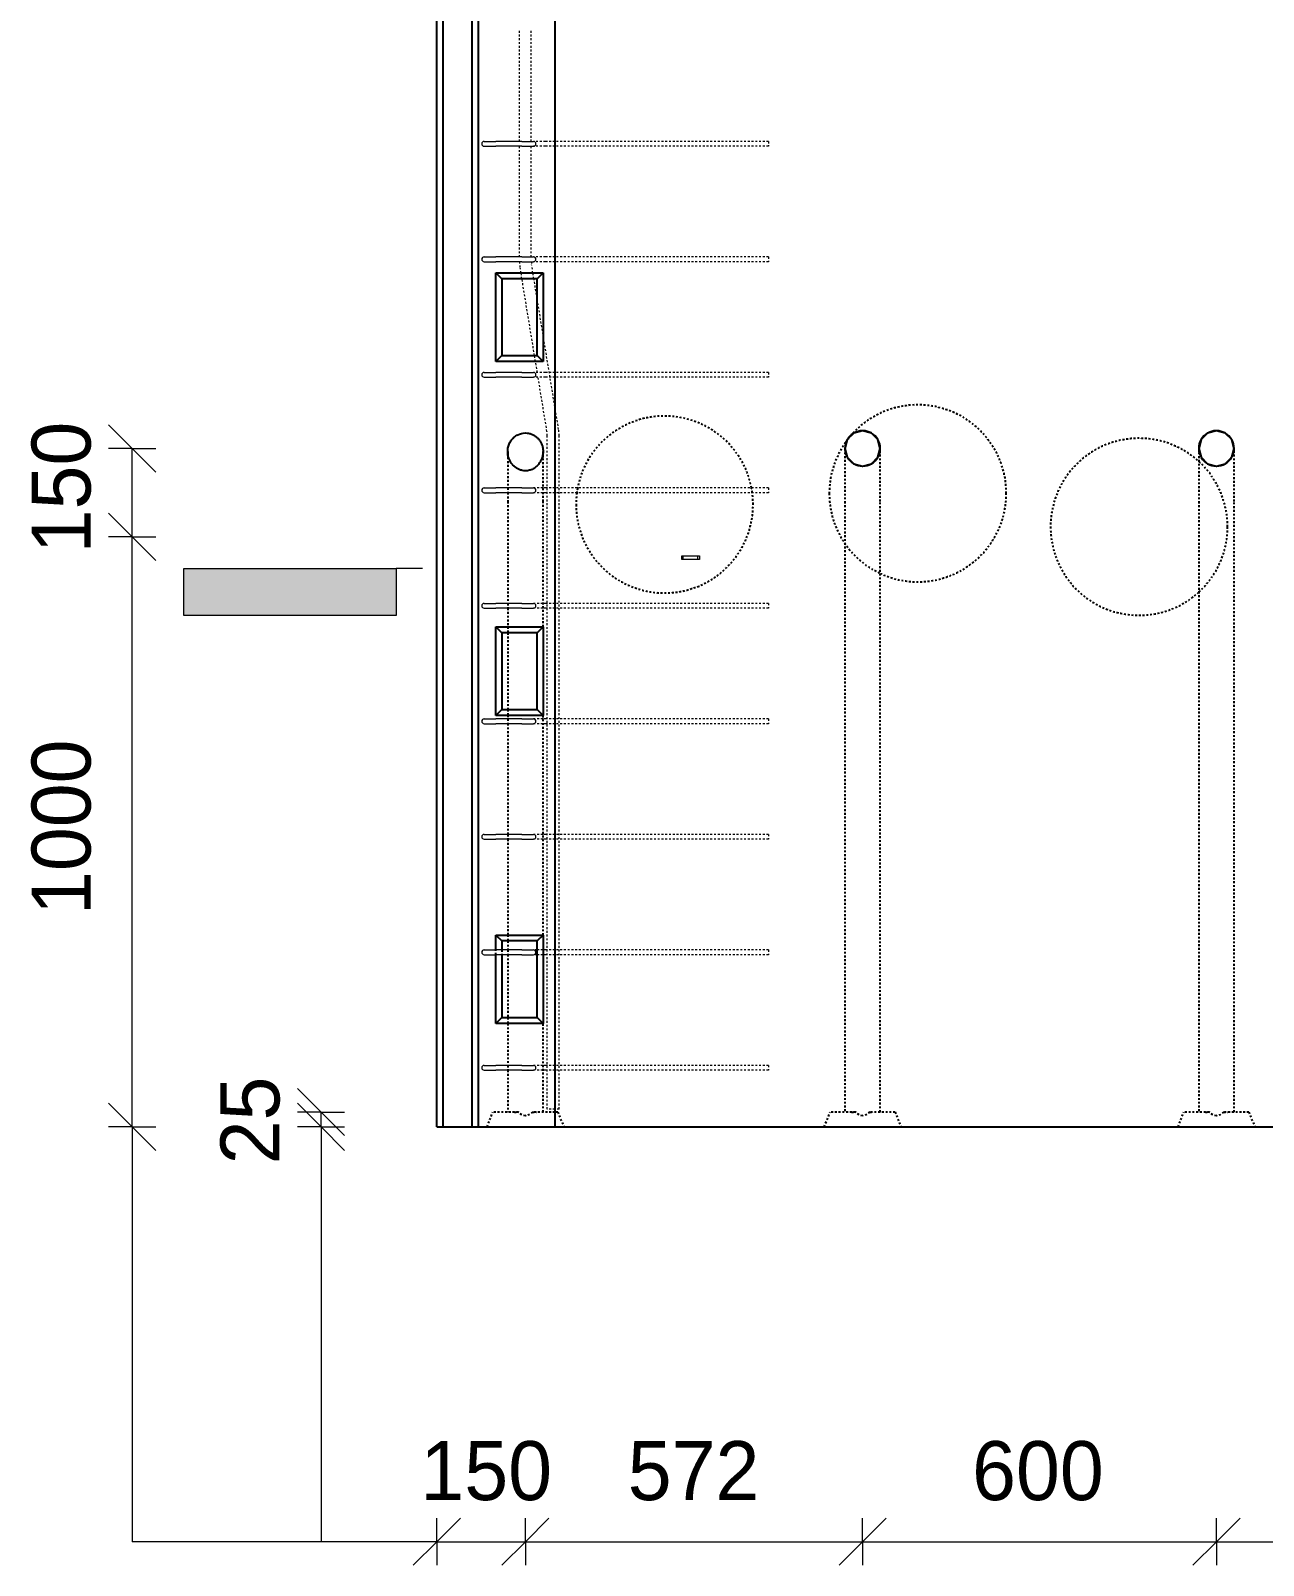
# Model space of a CAD drawing. Header units: millimetres. Extents: x -21844 to -8770, y -2150 to 7662.
# Drawn here: x -18824 to -16735, y -2138 to 463 of the extents above; entities that cross this region are included whole.
import ezdxf

# ---------------------------------------------------------------- set-up
doc = ezdxf.new("R2010")
doc.units = ezdxf.units.MM
doc.linetypes.add('Dash', pattern=[6.36, 3.18, -3.18])
for name, color, linetype, lineweight in [('A-ANNO-DIMS', 211, 'Continuous', 9), ('A-ANNO-DIMS-40', 211, 'Continuous', 9), ('A-DETL-THIN', 151, 'Continuous', 18), ('A-GENM', 13, 'Continuous', 18), ('A-WALL', 113, 'Continuous', 25), ('A-WALL-HDLN', 110, 'Dash', 25), ('G-ANNO-SYMB', 111, 'Continuous', 9), ('S-RBAR', 171, 'Continuous', 18)]:
    doc.layers.add(name, color=color, linetype=linetype, lineweight=lineweight)
doc.styles.add('Nirmala UI Semilight', font='NirmalaS.ttf', dxfattribs={"height": 100})
doc.dimstyles.new('Arrow_Filled_-_2_5_NI_UI', dxfattribs={"dimscale": 304.8, "dimtxt": 104.736395, "dimasz": 0.262467, "dimexe": 0.131234, "dimexo": 0.0625, "dimgap": 0.131234, "dimtad": 1, "dimdec": 4, "dimzin": 0, "dimdsep": 46, "dimtxsty": 'Nirmala UI Semilight', "dimblk1": 'OBLIQUE', "dimblk2": 'OBLIQUE', "dimsah": 1, "dimcen": 0.09, "dimazin": 0, "dimtfac": 1, "dimtdec": 4, "dimtix": 1, "dimtmove": 0, "dimatfit": 3, "dimfxl": 0.131234, "dimfxlon": 1, "dimtvp": 1, "dimtolj": 1, "dimtzin": 0, "dimarcsym": 2})

# ---------------------------------------------------------------- blocks, each defined once
blk = doc.blocks.new('RR spread anchor face based - RR-SA-1_4-160-1726851-Elevation Front')
at = {"layer": 'A-GENM'}
for p, q in [((-17720.4, 2738), (-17717.9, 2738)), ((-17720.4, 2732), (-17720.4, 2738)), ((-17717.9, 2732), (-17720.4, 2732)), ((-17717.9, 2738), (-17692.9, 2738)), ((-17717.9, 2732), (-17717.9, 2738)), ((-17692.9, 2732), (-17717.9, 2732)), ((-17692.9, 2738), (-17690.4, 2738)), ((-17692.9, 2732), (-17692.9, 2738)), ((-17690.4, 2732), (-17692.9, 2732)), ((-17690.4, 2738), (-17690.4, 2732))]:
    blk.add_line(p, q, dxfattribs=at)
blk = doc.blocks.new('Detail View - M_Section Tail - Filled Horizontal-14034-Elevation Front')
at = {"layer": 'G-ANNO-SYMB'}
blk.add_hatch(color=256, dxfattribs=at).paths.add_polyline_path([(-18204.4, -528.4), (-18204.4, -448.4), (-18564.4, -448.4), (-18564.4, -528.4)])
for p, q in [((-18564.4, -528.4), (-18564.4, -448.4)), ((-18564.4, -448.4), (-18204.4, -448.4)), ((-18204.4, -448.4), (-18204.4, -528.4)), ((-18204.4, -528.4), (-18564.4, -528.4))]:
    blk.add_line(p, q, dxfattribs=at)
blk = doc.blocks.new('DIMBLOCK47-Elevation Front')
at = {"layer": 'A-ANNO-DIMS-40'}
for p, q in [((-18651.7, -395), (-18691.7, -355)), ((-18651.7, -395), (-18691.7, -395)), ((-18651.7, -1395), (-18651.7, -395)), ((-18651.7, -395), (-18611.7, -435)), ((-18651.7, -395), (-18611.7, -395)), ((-18651.7, -1395), (-18691.7, -1355)), ((-18651.7, -1395), (-18691.7, -1395)), ((-18651.7, -1395), (-18611.7, -1435)), ((-18651.7, -1395), (-18611.7, -1395))]:
    blk.add_line(p, q, dxfattribs=at)
at = {"layer": 'A-ANNO-DIMS-40', "color": 0, "insert": (-18822.2, -1035.9), "char_height": 100, "width": 338.203, "attachment_point": 1, "rotation": 90, "line_spacing_factor": 1.142579, "style": 'Nirmala UI Semilight'}
blk.add_mtext('1000', dxfattribs=at)
blk = doc.blocks.new('_Oblique')
at = {"color": 0, "linetype": 'ByBlock', "lineweight": -2}
blk.add_line((-0.5, -0.5), (0.5, 0.5), dxfattribs=at)
blk = doc.blocks.new('DIMBLOCK48-Elevation Front')
at = {"layer": 'A-ANNO-DIMS-40'}
for p, q in [((-18651.7, -245), (-18691.7, -205)), ((-18651.7, -245), (-18691.7, -245)), ((-18651.7, -395), (-18651.7, -245)), ((-18651.7, -245), (-18611.7, -285)), ((-18651.7, -245), (-18611.7, -245)), ((-18651.7, -395), (-18691.7, -355)), ((-18651.7, -395), (-18691.7, -395)), ((-18651.7, -395), (-18611.7, -435)), ((-18651.7, -395), (-18611.7, -395))]:
    blk.add_line(p, q, dxfattribs=at)
at = {"layer": 'A-ANNO-DIMS-40', "color": 0, "insert": (-18822.2, -422.8), "char_height": 100, "width": 246.797, "attachment_point": 1, "rotation": 90, "line_spacing_factor": 1.142579, "style": 'Nirmala UI Semilight'}
blk.add_mtext('150', dxfattribs=at)
blk = doc.blocks.new('DIMBLOCK49-Elevation Front')
at = {"layer": 'A-ANNO-DIMS-40'}
for p, q in [((-18331.7, -1370), (-18371.7, -1330)), ((-18331.7, -1395), (-18371.7, -1355)), ((-18331.7, -1370), (-18371.7, -1370)), ((-18331.7, -1395), (-18331.7, -1370)), ((-18331.7, -1370), (-18291.7, -1410)), ((-18331.7, -1370), (-18291.7, -1370)), ((-18331.7, -1395), (-18371.7, -1395)), ((-18331.7, -1395), (-18291.7, -1435)), ((-18331.7, -1395), (-18291.7, -1395))]:
    blk.add_line(p, q, dxfattribs=at)
at = {"layer": 'A-ANNO-DIMS-40', "color": 0, "insert": (-18502.2, -1458.7), "char_height": 100, "width": 182.813, "attachment_point": 1, "rotation": 90, "line_spacing_factor": 1.142579, "style": 'Nirmala UI Semilight'}
blk.add_mtext('25', dxfattribs=at)
blk = doc.blocks.new('DIMBLOCK55-Elevation Front')
at = {"layer": 'A-ANNO-DIMS-40'}
for p, q in [((-18135.4, -2098.4), (-18095.4, -2058.4)), ((-18135.4, -2098.4), (-18135.4, -2058.4)), ((-17985.4, -2098.4), (-17945.4, -2058.4)), ((-17985.4, -2098.4), (-17985.4, -2058.4)), ((-18135.4, -2098.4), (-18175.4, -2138.4)), ((-18135.4, -2098.4), (-17985.4, -2098.4)), ((-18135.4, -2098.4), (-18135.4, -2138.4)), ((-17985.4, -2098.4), (-18025.4, -2138.4)), ((-17985.4, -2098.4), (-17985.4, -2138.4))]:
    blk.add_line(p, q, dxfattribs=at)
at = {"layer": 'A-ANNO-DIMS-40', "color": 0, "insert": (-18163.3, -1927.9), "char_height": 100, "width": 246.797, "attachment_point": 1, "line_spacing_factor": 1.142579, "style": 'Nirmala UI Semilight'}
blk.add_mtext('150', dxfattribs=at)
blk = doc.blocks.new('DIMBLOCK56-Elevation Front')
at = {"layer": 'A-ANNO-DIMS-40'}
for p, q in [((-17985.4, -2098.4), (-17945.4, -2058.4)), ((-17985.4, -2098.4), (-17985.4, -2058.4)), ((-17413.9, -2098.4), (-17373.9, -2058.4)), ((-17413.9, -2098.4), (-17413.9, -2058.4)), ((-17985.4, -2098.4), (-18025.4, -2138.4)), ((-17985.4, -2098.4), (-17413.9, -2098.4)), ((-17985.4, -2098.4), (-17985.4, -2138.4)), ((-17413.9, -2098.4), (-17453.9, -2138.4)), ((-17413.9, -2098.4), (-17413.9, -2138.4))]:
    blk.add_line(p, q, dxfattribs=at)
at = {"layer": 'A-ANNO-DIMS-40', "color": 0, "insert": (-17812, -1927.9), "char_height": 100, "width": 269.649, "attachment_point": 1, "line_spacing_factor": 1.142579, "style": 'Nirmala UI Semilight'}
blk.add_mtext('572', dxfattribs=at)
blk = doc.blocks.new('DIMBLOCK57-Elevation Front')
at = {"layer": 'A-ANNO-DIMS-40'}
for p, q in [((-17413.9, -2098.4), (-17373.9, -2058.4)), ((-17413.9, -2098.4), (-17413.9, -2058.4)), ((-16814.4, -2098.4), (-16774.4, -2058.4)), ((-16814.4, -2098.4), (-16814.4, -2058.4)), ((-17413.9, -2098.4), (-17453.9, -2138.4)), ((-17413.9, -2098.4), (-16814.4, -2098.4)), ((-17413.9, -2098.4), (-17413.9, -2138.4)), ((-16814.4, -2098.4), (-16854.4, -2138.4)), ((-16814.4, -2098.4), (-16814.4, -2138.4))]:
    blk.add_line(p, q, dxfattribs=at)
at = {"layer": 'A-ANNO-DIMS-40', "color": 0, "insert": (-17228.4, -1927.9), "char_height": 100, "width": 274.219, "attachment_point": 1, "line_spacing_factor": 1.142579, "style": 'Nirmala UI Semilight'}
blk.add_mtext('600', dxfattribs=at)
blk = doc.blocks.new('DIMBLOCK58-Elevation Front')
at = {"layer": 'A-ANNO-DIMS-40'}
for p, q in [((-16814.4, -2098.4), (-16774.4, -2058.4)), ((-16814.4, -2098.4), (-16814.4, -2058.4)), ((-16242.9, -2098.4), (-16202.9, -2058.4)), ((-16242.9, -2098.4), (-16242.9, -2058.4)), ((-16814.4, -2098.4), (-16854.4, -2138.4)), ((-16814.4, -2098.4), (-16242.9, -2098.4)), ((-16814.4, -2098.4), (-16814.4, -2138.4)), ((-16242.9, -2098.4), (-16282.9, -2138.4)), ((-16242.9, -2098.4), (-16242.9, -2138.4))]:
    blk.add_line(p, q, dxfattribs=at)
at = {"layer": 'A-ANNO-DIMS-40', "color": 0, "insert": (-16641, -1927.9), "char_height": 100, "width": 269.649, "attachment_point": 1, "line_spacing_factor": 1.142579, "style": 'Nirmala UI Semilight'}
blk.add_mtext('572', dxfattribs=at)

msp = doc.modelspace()

# ---------------------------------------------------------------- linework, layer by layer
at = {"layer": 'A-DETL-THIN'}
for p, q in [((-18651.73599, -1395), (-18651.73599, -2098.41012)), ((-18331.73599, -1395), (-18331.73599, -2098.41012)), ((-18135.4305, -2098.41012), (-18651.73599, -2098.41012))]:
    msp.add_line(p, q, dxfattribs=at)
at = {"layer": 'A-WALL'}
for p, q in [((-18135.4305, -1395), (-18135.4305, 3700)), ((-18125.42792, 3700), (-18125.42792, -1395)), ((-18075.4305, -1395), (-18075.4305, 3700)), ((-18065.4305, 3700), (-18065.4305, -1395)), ((-17935.4305, 3700), (-17935.4305, -1395)), ((-18035.4305, -97.5), (-18035.4305, 52.5)), ((-18035.4305, 52.5), (-17955.4305, 52.5)), ((-18035.4305, 52.5), (-18025.4305, 42.5)), ((-17955.4305, 52.5), (-17965.4305, 42.5)), ((-17955.4305, 52.5), (-17955.4305, -97.5)), ((-17965.4305, 42.5), (-18025.4305, 42.5)), ((-18025.4305, 42.5), (-18025.4305, -87.5)), ((-17965.4305, -87.5), (-17965.4305, 42.5)), ((-18035.4305, -97.5), (-18025.4305, -87.5)), ((-17955.4305, -97.5), (-18035.4305, -97.5)), ((-18025.4305, -87.5), (-17965.4305, -87.5)), ((-17965.4305, -87.5), (-17955.4305, -97.5)), ((-18015.4305, -250.1486), (-18015.4305, -260.22075)), ((-18035.4305, -697.5), (-18035.4305, -547.5)), ((-18035.4305, -547.5), (-17955.4305, -547.5)), ((-18035.4305, -547.5), (-18025.4305, -557.5)), ((-17965.4305, -557.5), (-18025.4305, -557.5)), ((-18025.4305, -557.5), (-18025.4305, -687.5)), ((-17955.4305, -547.5), (-17965.4305, -557.5)), ((-17965.4305, -687.5), (-17965.4305, -557.5)), ((-17955.4305, -547.5), (-17955.4305, -697.5)), ((-18035.4305, -697.5), (-18025.4305, -687.5)), ((-17955.4305, -697.5), (-18035.4305, -697.5)), ((-18025.4305, -687.5), (-17965.4305, -687.5)), ((-17965.4305, -687.5), (-17955.4305, -697.5)), ((-18035.4305, -1095.2), (-18035.4305, -1070)), ((-18035.4305, -1070), (-17955.4305, -1070)), ((-18035.4305, -1070), (-18025.4305, -1080)), ((-17965.4305, -1080), (-18025.4305, -1080)), ((-18025.4305, -1080), (-18025.4305, -1095.2)), ((-17955.4305, -1070), (-17965.4305, -1080)), ((-17965.4305, -1210), (-17965.4305, -1080)), ((-17955.4305, -1070), (-17955.4305, -1220)), ((-18035.4305, -1220), (-18035.4305, -1103.2)), ((-18025.4305, -1103.2), (-18025.4305, -1210)), ((-18035.4305, -1220), (-18025.4305, -1210)), ((-17955.4305, -1220), (-18035.4305, -1220)), ((-18025.4305, -1210), (-17965.4305, -1210)), ((-17965.4305, -1210), (-17955.4305, -1220)), ((-18135.4305, -1395), (-16092.9305, -1395))]:
    msp.add_line(p, q, dxfattribs=at)
at = {"layer": 'A-WALL', "flags": 128}
for points in [[(-17413.9305, -215), (-17428.96501, -219.03919), (-17439.95103, -230.06909), (-17443.9305, -245)], [(-17383.9305, -245), (-17387.96969, -229.96549), (-17398.99959, -218.97947), (-17413.9305, -215)], [(-16814.4305, -215), (-16829.46501, -219.03919), (-16840.45103, -230.06909), (-16844.4305, -245)], [(-16784.4305, -245), (-16788.46969, -229.96549), (-16799.49959, -218.97947), (-16814.4305, -215)], [(-17955.4305, -260.39653), (-17955.4305, -250.72272), (-17955.4305, -250.1486)], [(-17443.9305, -245), (-17439.89131, -260.03451), (-17428.86141, -271.02053), (-17413.9305, -275)], [(-17413.9305, -275), (-17398.896, -270.96081), (-17387.90997, -259.93091), (-17383.9305, -245)], [(-17383.9305, -250.06082), (-17383.9305, -245.13838), (-17383.9305, -245)], [(-16844.4305, -245), (-16840.39131, -260.03451), (-16829.36141, -271.02053), (-16814.4305, -275)], [(-16814.4305, -275), (-16799.396, -270.96081), (-16788.40997, -259.93091), (-16784.4305, -245)], [(-16784.4305, -250.06082), (-16784.4305, -245.13838), (-16784.4305, -245)]]:
    msp.add_lwpolyline(points, dxfattribs=at)
at = {"layer": 'A-WALL'}
for centre, start, end in [((-17413.9305, -245), 150.6727618, 179.61937532), ((-17413.9305, -245), 120.83030229, 149.6053058), ((-17413.9305, -245), 90.72252687, 119.42229601), ((-17413.9305, -245), 61.01869337, 89.26639009), ((-17413.9305, -245), 30.83105155, 59.6045335), ((-17413.9305, -245), 0.3777518, 29.77056829), ((-16814.4305, -245), 150.6727618, 179.61937532), ((-16814.4305, -245), 120.83030229, 149.6053058), ((-16814.4305, -245), 90.72252687, 119.42229601), ((-16814.4305, -245), 61.01869337, 89.26639009), ((-16814.4305, -245), 30.83105155, 59.6045335), ((-16814.4305, -245), 0.3777518, 29.77056829), ((-17413.9305, -245), 180.42457698, 209.72326815), ((-17413.9305, -245), 330.71898335, 359.57221129), ((-16814.4305, -245), 180.42457698, 209.72326815), ((-16814.4305, -245), 330.71898335, 359.57221129), ((-17413.9305, -245), 210.81300667, 239.62313313), ((-17413.9305, -245), 241.01713814, 269.26797703), ((-17413.9305, -245), 270.72093746, 299.42390155), ((-17413.9305, -245), 300.81202935, 329.6241405), ((-16814.4305, -245), 210.81300667, 239.62313313), ((-16814.4305, -245), 241.01713814, 269.26797703), ((-16814.4305, -245), 270.72093746, 299.42390155), ((-16814.4305, -245), 300.81202935, 329.6241405)]:
    msp.add_arc(centre, 30, start, end, dxfattribs=at)
for points, knots in [([(-18015.42502, -250.1414), (-18015.42545, -249.862), (-18015.4106, -248.44644), (-18015.22555, -245.92222), (-18014.42279, -241.53942), (-18012.92657, -237.13906), (-18010.81902, -233.25126), (-18008.87693, -230.42446), (-18006.64777, -227.82268), (-18003.40792, -224.82516), (-17996.58115, -220.36444), (-17990.13795, -218.87343), (-17985.4305, -218.8105)], [0.50535736127, 0.50535736127, 0.50535736127, 0.50535736127, 0.51388888889, 0.54861111111, 0.58333333333, 0.65277777778, 0.6875, 0.72222222222, 0.75694444444, 0.79166666667, 0.86111111111, 1, 1, 1, 1]), ([(-17985.4305, -218.8105), (-17983.54752, -218.83567), (-17979.89379, -219.19786), (-17974.80925, -220.63416), (-17970.75374, -222.68154), (-17967.72854, -224.75238), (-17965.65734, -226.4521), (-17963.76124, -228.3398), (-17962.00117, -230.43794), (-17960.42558, -232.68024), (-17959.07073, -234.99483), (-17957.93407, -237.42097), (-17956.99001, -239.99258), (-17956.25842, -242.6348), (-17955.70565, -245.48977), (-17955.41052, -248.61004), (-17955.43502, -252.03991), (-17955.78456, -255.40864), (-17956.68598, -259.77196), (-17958.26998, -264.12637), (-17960.38987, -268.02289), (-17962.30597, -270.86347), (-17964.48979, -273.4973), (-17967.67106, -276.5669), (-17971.46049, -279.27632), (-17975.48563, -281.15771), (-17979.68441, -282.50696), (-17983.07145, -282.97463), (-17985.4305, -283.03848)], [0, 0, 0, 0, 0.0555555556, 0.1111111111, 0.1666666667, 0.1944444444, 0.2222222222, 0.25, 0.2777777778, 0.3055555556, 0.3333333333, 0.3611111111, 0.3888888889, 0.4166666667, 0.4444444444, 0.4791666667, 0.5138888889, 0.5486111111, 0.5833333333, 0.6527777778, 0.6875, 0.7222222222, 0.7569444444, 0.7916666667, 0.8611111111, 0.8958333333, 0.9305555556, 1, 1, 1, 1]), ([(-17985.4305, -283.03848), (-17987.31774, -282.9874), (-17990.04916, -282.6759), (-17993.49784, -281.7836), (-17996.80258, -280.59245), (-17999.98219, -278.83833), (-18002.92665, -276.65923), (-18004.95309, -274.89795), (-18006.81374, -272.97352), (-18008.53892, -270.85135), (-18010.09307, -268.59517), (-18011.89341, -265.50674), (-18013.68955, -261.33362), (-18014.88943, -256.72212), (-18015.34179, -253.04074), (-18015.42029, -251.08595), (-18015.42458, -250.27136)], [0, 0, 0, 0, 0.05555555556, 0.08333333333, 0.11111111111, 0.16666666667, 0.19444444444, 0.22222222222, 0.25, 0.27777777778, 0.30555555556, 0.33333333333, 0.38888888889, 0.44444444444, 0.47916666667, 0.50403479041, 0.50403479041, 0.50403479041, 0.50403479041])]:
    msp.add_open_spline(points, degree=3, knots=knots, dxfattribs=at)
at = {"layer": 'A-WALL-HDLN'}
for p, q in [((-18015.4305, -312.04961), (-18015.4305, -319.95039)), ((-18015.4305, -335), (-18015.4305, -507.75039)), ((-17955.4305, -547.45039), (-17955.4305, -335)), ((-17443.9305, -335), (-17443.9305, -1370)), ((-17383.9305, -1370), (-17383.9305, -335)), ((-16844.4305, -335), (-16844.4305, -1370)), ((-16784.4305, -1370), (-16784.4305, -335)), ((-18015.4305, -507.84961), (-18015.4305, -515.75039)), ((-18015.4305, -515.84961), (-18015.4305, -547.45039)), ((-18015.4305, -547.54961), (-18015.4305, -557.45039)), ((-18015.4305, -557.54961), (-18015.4305, -687.45039)), ((-18015.4305, -687.54961), (-18015.4305, -697.45039)), ((-18015.4305, -697.54961), (-18015.4305, -703.55039)), ((-17955.4305, -1069.95039), (-17955.4305, -697.54961)), ((-18015.4305, -703.64961), (-18015.4305, -711.55039)), ((-18015.4305, -711.64961), (-18015.4305, -899.35039)), ((-18015.4305, -899.44961), (-18015.4305, -907.35039)), ((-18015.4305, -907.44961), (-18015.4305, -1069.95039)), ((-18015.4305, -1070.04961), (-18015.4305, -1079.95039)), ((-18015.4305, -1080.04961), (-18015.4305, -1095.15039)), ((-18035.4305, -1103.15039), (-18035.4305, -1095.24961)), ((-18025.4305, -1095.24961), (-18025.4305, -1103.15039)), ((-18015.4305, -1095.24961), (-18015.4305, -1103.15039)), ((-18015.4305, -1103.24961), (-18015.4305, -1209.95039)), ((-18015.4305, -1210.04961), (-18015.4305, -1219.95039)), ((-18015.4305, -1220.04961), (-18015.4305, -1290.95039)), ((-17955.4305, -1370), (-17955.4305, -1220.04961)), ((-18015.4305, -1291.04961), (-18015.4305, -1298.95039)), ((-18015.4305, -1299.04961), (-18015.4305, -1370)), ((-18050.4305, -1395), (-18040.4305, -1370)), ((-17997.42008, -1370), (-18040.4305, -1370)), ((-18004.03279, -1370), (-17997.42008, -1370)), ((-17973.44092, -1370), (-17966.82822, -1370)), ((-17935.48011, -1370), (-17973.44092, -1370)), ((-17930.4305, -1370), (-17935.38089, -1370)), ((-17930.4305, -1370), (-17920.4305, -1395)), ((-17478.9305, -1395), (-17468.9305, -1370)), ((-17425.92008, -1370), (-17468.9305, -1370)), ((-17432.53279, -1370), (-17425.92008, -1370)), ((-17401.94092, -1370), (-17395.32822, -1370)), ((-17358.9305, -1370), (-17401.94092, -1370)), ((-17358.9305, -1370), (-17348.9305, -1395)), ((-16879.41066, -1394.95039), (-16869.4305, -1370)), ((-16826.42008, -1370), (-16869.4305, -1370)), ((-16833.03279, -1370), (-16826.42008, -1370)), ((-16802.44092, -1370), (-16795.82822, -1370)), ((-16759.4305, -1370), (-16802.44092, -1370)), ((-16759.4305, -1370), (-16749.45035, -1394.95039))]:
    msp.add_line(p, q, dxfattribs=at)
at = {"layer": 'A-WALL-HDLN', "flags": 128}
for points in [[(-17443.9305, -245.38007), (-17443.9305, -249.10169), (-17443.9305, -261.03291), (-17443.9305, -279.70613), (-17443.9305, -303.41931), (-17443.9305, -330.01104), (-17443.9305, -335)], [(-17383.9305, -335), (-17383.9305, -308.13961), (-17383.9305, -283.7275), (-17383.9305, -263.98882), (-17383.9305, -250.72272), (-17383.9305, -250.06314)], [(-16844.4305, -245.38007), (-16844.4305, -249.10169), (-16844.4305, -261.03291), (-16844.4305, -279.70613), (-16844.4305, -303.41931), (-16844.4305, -330.01104), (-16844.4305, -335)], [(-16784.4305, -335), (-16784.4305, -308.13961), (-16784.4305, -283.7275), (-16784.4305, -263.98882), (-16784.4305, -250.72272), (-16784.4305, -250.06314)], [(-18015.4305, -260.23708), (-18015.4305, -262.97031), (-18015.4305, -282.35743), (-18015.4305, -306.54286), (-18015.4305, -311.95039)], [(-17955.4305, -335), (-17955.4305, -308.13961), (-17955.4305, -283.7275), (-17955.4305, -263.98882), (-17955.4305, -260.4139)], [(-18015.4305, -320.04961), (-18015.4305, -333.32212), (-18015.4305, -335)], [(-17985.4305, -1376.25), (-17988.50861, -1375.85417), (-17991.55423, -1374.67088), (-17994.53521, -1372.71259), (-17997.42008, -1370)], [(-17973.44092, -1370), (-17976.3258, -1372.71259), (-17979.30678, -1374.67088), (-17982.35239, -1375.85417), (-17985.4305, -1376.25)], [(-17413.9305, -1376.25), (-17417.00861, -1375.85417), (-17420.05423, -1374.67088), (-17423.03521, -1372.71259), (-17425.92008, -1370)], [(-17401.94092, -1370), (-17404.8258, -1372.71259), (-17407.80678, -1374.67088), (-17410.85239, -1375.85417), (-17413.9305, -1376.25)], [(-16814.4305, -1376.25), (-16817.50861, -1375.85417), (-16820.55423, -1374.67088), (-16823.53521, -1372.71259), (-16826.42008, -1370)], [(-16802.44092, -1370), (-16805.3258, -1372.71259), (-16808.30678, -1374.67088), (-16811.35239, -1375.85417), (-16814.4305, -1376.25)]]:
    msp.add_lwpolyline(points, dxfattribs=at)
at = {"layer": 'A-WALL-HDLN'}
for centre, start, end in [((-17320.4305, -321.12356), 0, 137.38539384), ((-17749.58322, -340.02232), 10.84615913, 169.15384087), ((-17320.4305, -321.12356), 144.14016997, 144.80646367), ((-17320.4305, -321.12356), 138.30155287, 144.08892883), ((-17320.4305, -321.12356), 137.53224246, 138.02101114), ((-16945.4305, -377.81983), 0, 180), ((-17320.4305, -321.12356), 144.95331229, 180), ((-17749.58322, -340.02232), 169.19217605, 172.24480351), ((-17749.58322, -340.02232), 7.75519649, 10.80782395), ((-17749.58322, -340.02232), 172.28313869, 180), ((-17749.58322, -340.02232), 0, 7.71686131), ((-17320.4305, -321.12356), 180, 213.99839832), ((-17320.4305, -321.12356), 244.7887727, 0), ((-17749.58322, -340.02232), 180, 0), ((-16945.4305, -377.81983), 180, 312.5299562), ((-16945.4305, -377.81983), 312.57786325, 0), ((-17320.4305, -321.12356), 214.060832, 244.74763398)]:
    msp.add_arc(centre, 150, start, end, dxfattribs=at)
at = {"layer": 'G-ANNO-SYMB'}
msp.add_line((-18159.70476, -448.404), (-18204.43, -448.404), dxfattribs=at)
at = {"layer": 'S-RBAR', "linetype": 'Dash'}
for p, q in [((-17995.4305, 275.4), (-17995.4305, 463.2)), ((-17975.4305, 275.4), (-17975.4305, 463.2)), ((-17995.4305, 79.6), (-17995.4305, 267.4)), ((-17975.4305, 79.6), (-17975.4305, 267.4)), ((-17951.4305, 275.4), (-17971.40454, 275.4)), ((-17951.4305, 267.4), (-17971.40454, 267.4)), ((-17935.48011, 275.4), (-17951.4305, 275.4)), ((-17935.48011, 267.4), (-17951.4305, 267.4)), ((-17573.4305, 275.4), (-17935.38089, 275.4)), ((-17573.4305, 267.4), (-17935.38089, 267.4)), ((-17573.4305, 275.4), (-17573.4305, 267.4)), ((-17951.4305, 79.6), (-17971.40454, 79.6)), ((-17935.48011, 79.6), (-17951.4305, 79.6)), ((-17573.4305, 79.6), (-17935.38089, 79.6)), ((-17573.4305, 79.6), (-17573.4305, 71.6)), ((-17992.85649, 52.54961), (-17994.57524, 63.03987)), ((-17991.21806, 42.54961), (-17992.84023, 52.45039)), ((-17972.58982, 52.54961), (-17974.8384, 66.2736)), ((-17970.9514, 42.54961), (-17972.57357, 52.45039)), ((-17951.4305, 71.6), (-17971.40454, 71.6)), ((-17935.48011, 71.6), (-17951.4305, 71.6)), ((-17573.4305, 71.6), (-17935.38089, 71.6)), ((-17969.91853, -87.45039), (-17991.20181, 42.45039)), ((-17965.48011, 9.15605), (-17970.93514, 42.45039)), ((-17955.48011, -51.87815), (-17965.38089, 8.55048)), ((-17935.48011, -173.94654), (-17955.38089, -52.48372)), ((-17968.2801, -97.45039), (-17969.90227, -87.54961)), ((-17965.20812, -116.2), (-17968.26385, -97.54961)), ((-17951.4305, -116.2), (-17971.40454, -116.2)), ((-17951.4305, -124.2), (-17971.40454, -124.2)), ((-17948.8451, -216.07036), (-17963.89738, -124.2)), ((-17935.48011, -116.2), (-17951.4305, -116.2)), ((-17935.48011, -124.2), (-17951.4305, -124.2)), ((-17573.4305, -116.2), (-17935.38089, -116.2)), ((-17573.4305, -124.2), (-17935.38089, -124.2)), ((-17573.4305, -116.2), (-17573.4305, -124.2)), ((-17929.10826, -212.83663), (-17935.38089, -174.55211)), ((-17948.253, -1365), (-17948.253, -223.34627)), ((-17928.253, -1365), (-17928.253, -223.34627)), ((-17955.88991, -312), (-17971.40454, -312)), ((-17951.4305, -312), (-17955.78393, -312)), ((-17935.48011, -312), (-17951.4305, -312)), ((-17573.4305, -312), (-17935.38089, -312)), ((-17573.4305, -312), (-17573.4305, -320)), ((-17955.88991, -320), (-17971.40454, -320)), ((-17951.4305, -320), (-17955.78393, -320)), ((-17935.48011, -320), (-17951.4305, -320)), ((-17573.4305, -320), (-17935.38089, -320)), ((-17955.89067, -507.8), (-17971.40454, -507.8)), ((-17955.89067, -515.8), (-17971.40454, -515.8)), ((-17951.4305, -507.8), (-17955.78317, -507.8)), ((-17951.4305, -515.8), (-17955.78317, -515.8)), ((-17935.48011, -507.8), (-17951.4305, -507.8)), ((-17935.48011, -515.8), (-17951.4305, -515.8)), ((-17573.4305, -507.8), (-17935.38089, -507.8)), ((-17573.4305, -515.8), (-17935.38089, -515.8)), ((-17573.4305, -507.8), (-17573.4305, -515.8)), ((-17955.89067, -703.6), (-17971.40454, -703.6)), ((-17955.89067, -711.6), (-17971.40454, -711.6)), ((-17951.4305, -703.6), (-17955.78317, -703.6)), ((-17951.4305, -711.6), (-17955.78317, -711.6)), ((-17935.48011, -703.6), (-17951.4305, -703.6)), ((-17935.48011, -711.6), (-17951.4305, -711.6)), ((-17573.4305, -703.6), (-17935.38089, -703.6)), ((-17573.4305, -711.6), (-17935.38089, -711.6)), ((-17573.4305, -703.6), (-17573.4305, -711.6)), ((-17955.89067, -899.4), (-17971.40454, -899.4)), ((-17955.89067, -907.4), (-17971.40454, -907.4)), ((-17951.4305, -899.4), (-17955.78317, -899.4)), ((-17951.4305, -907.4), (-17955.78317, -907.4)), ((-17935.48011, -899.4), (-17951.4305, -899.4)), ((-17935.48011, -907.4), (-17951.4305, -907.4)), ((-17573.4305, -899.4), (-17935.38089, -899.4)), ((-17573.4305, -907.4), (-17935.38089, -907.4)), ((-17573.4305, -899.4), (-17573.4305, -907.4)), ((-17965.49978, -1095.2), (-17971.40454, -1095.2)), ((-17965.49978, -1103.2), (-17971.40454, -1103.2)), ((-17955.89067, -1095.2), (-17965.42124, -1095.2)), ((-17955.89067, -1103.2), (-17965.42124, -1103.2)), ((-17951.4305, -1095.2), (-17955.78317, -1095.2)), ((-17951.4305, -1103.2), (-17955.78317, -1103.2)), ((-17935.48011, -1095.2), (-17951.4305, -1095.2)), ((-17935.48011, -1103.2), (-17951.4305, -1103.2)), ((-17573.4305, -1095.2), (-17935.38089, -1095.2)), ((-17573.4305, -1103.2), (-17935.38089, -1103.2)), ((-17573.4305, -1095.2), (-17573.4305, -1103.2)), ((-17955.89067, -1291), (-17971.40454, -1291)), ((-17955.89067, -1299), (-17971.40454, -1299)), ((-17951.4305, -1291), (-17955.78317, -1291)), ((-17951.4305, -1299), (-17955.78317, -1299)), ((-17935.48011, -1291), (-17951.4305, -1291)), ((-17935.48011, -1299), (-17951.4305, -1299)), ((-17573.4305, -1291), (-17935.38089, -1291)), ((-17573.4305, -1299), (-17935.38089, -1299)), ((-17573.4305, -1291), (-17573.4305, -1299)), ((-17935.48011, -1365), (-17948.253, -1365)), ((-17928.253, -1365), (-17935.38089, -1365))]:
    msp.add_line(p, q, dxfattribs=at)
at = {"layer": 'S-RBAR'}
for p, q in [((-18055.4305, 275.4), (-18035.4305, 275.4)), ((-18055.4305, 267.4), (-18035.4305, 267.4)), ((-17991.4305, 275.4), (-18035.4305, 275.4)), ((-17991.4305, 267.4), (-18035.4305, 267.4)), ((-17991.4305, 275.4), (-17971.4305, 275.4)), ((-17991.4305, 267.4), (-17971.4305, 267.4)), ((-18055.4305, 79.6), (-18035.4305, 79.6)), ((-17991.4305, 79.6), (-18035.4305, 79.6)), ((-17991.4305, 79.6), (-17971.4305, 79.6)), ((-18055.4305, 71.6), (-18035.4305, 71.6)), ((-17991.4305, 71.6), (-18035.4305, 71.6)), ((-17991.4305, 71.6), (-17971.4305, 71.6)), ((-18055.4305, -116.2), (-18035.4305, -116.2)), ((-18055.4305, -124.2), (-18035.4305, -124.2)), ((-17991.4305, -116.2), (-18035.4305, -116.2)), ((-17991.4305, -124.2), (-18035.4305, -124.2)), ((-17991.4305, -116.2), (-17971.4305, -116.2)), ((-17991.4305, -124.2), (-17971.4305, -124.2)), ((-18055.4305, -312), (-18035.4305, -312)), ((-17991.4305, -312), (-18035.4305, -312)), ((-17991.4305, -312), (-17971.4305, -312)), ((-18055.4305, -320), (-18035.4305, -320)), ((-17991.4305, -320), (-18035.4305, -320)), ((-17991.4305, -320), (-17971.4305, -320)), ((-18055.4305, -507.8), (-18035.4305, -507.8)), ((-18055.4305, -515.8), (-18035.4305, -515.8)), ((-17991.4305, -507.8), (-18035.4305, -507.8)), ((-17991.4305, -515.8), (-18035.4305, -515.8)), ((-17991.4305, -507.8), (-17971.4305, -507.8)), ((-17991.4305, -515.8), (-17971.4305, -515.8)), ((-18055.4305, -703.6), (-18035.4305, -703.6)), ((-18055.4305, -711.6), (-18035.4305, -711.6)), ((-17991.4305, -703.6), (-18035.4305, -703.6)), ((-17991.4305, -711.6), (-18035.4305, -711.6)), ((-17991.4305, -703.6), (-17971.4305, -703.6)), ((-17991.4305, -711.6), (-17971.4305, -711.6)), ((-18055.4305, -899.4), (-18035.4305, -899.4)), ((-18055.4305, -907.4), (-18035.4305, -907.4)), ((-17991.4305, -899.4), (-18035.4305, -899.4)), ((-17991.4305, -907.4), (-18035.4305, -907.4)), ((-17991.4305, -899.4), (-17971.4305, -899.4)), ((-17991.4305, -907.4), (-17971.4305, -907.4)), ((-18055.4305, -1095.2), (-18035.4305, -1095.2)), ((-18055.4305, -1103.2), (-18035.4305, -1103.2)), ((-17991.4305, -1095.2), (-18035.4305, -1095.2)), ((-17991.4305, -1103.2), (-18035.4305, -1103.2)), ((-17991.4305, -1095.2), (-17971.4305, -1095.2)), ((-17991.4305, -1103.2), (-17971.4305, -1103.2)), ((-18055.4305, -1291), (-18035.4305, -1291)), ((-18055.4305, -1299), (-18035.4305, -1299)), ((-17991.4305, -1291), (-18035.4305, -1291)), ((-17991.4305, -1299), (-18035.4305, -1299)), ((-17991.4305, -1291), (-17971.4305, -1291)), ((-17991.4305, -1299), (-17971.4305, -1299))]:
    msp.add_line(p, q, dxfattribs=at)
for centre, start, end in [((-18055.4305, 271.4), 90, 270), ((-17971.4305, 271.4), 270, 90), ((-18055.4305, 75.6), 90, 270), ((-17971.4305, 75.6), 270, 90), ((-18055.4305, -120.2), 90, 270), ((-17971.4305, -120.2), 270, 90), ((-18055.4305, -316), 90, 270), ((-17971.4305, -316), 270, 90), ((-18055.4305, -511.8), 90, 270), ((-17971.4305, -511.8), 270, 90), ((-18055.4305, -707.6), 90, 270), ((-17971.4305, -707.6), 270, 90), ((-18055.4305, -903.4), 90, 270), ((-17971.4305, -903.4), 270, 90), ((-18055.4305, -1099.2), 90, 270), ((-17971.4305, -1099.2), 270, 90), ((-18055.4305, -1295), 90, 270), ((-17971.4305, -1295), 270, 90)]:
    msp.add_arc(centre, 4, start, end, dxfattribs=at)
at = {"layer": 'S-RBAR', "linetype": 'Dash'}
for centre, radius, start, end in [((-17930.4305, 73.54951), 65, 181.72032977, 189.30481499), ((-17930.4305, 73.54951), 45, 182.48492078, 189.30481499), ((-17993.253, -223.34627), 45, 0, 9.30481499), ((-17993.253, -223.34627), 65, 360, 9.30481499)]:
    msp.add_arc(centre, radius, start, end, dxfattribs=at)

# ---------------------------------------------------------------- block references
at = {"layer": 'A-GENM'}
msp.add_blockref('RR spread anchor face based - RR-SA-1_4-160-1726851-Elevation Front', (0, -3165), dxfattribs=at)
at = {"layer": 'G-ANNO-SYMB'}
msp.add_blockref('Detail View - M_Section Tail - Filled Horizontal-14034-Elevation Front', (0, 0), dxfattribs=at)

# ---------------------------------------------------------------- dimensions: what is measured, and where the dimension line sits
at = {"layer": 'A-ANNO-DIMS'}
for base, p1, p2, override, picture, middle in [((-18651.73599, -245), (-18611.73599, -395), (-18611.73599, -245), {"dimpost": '<>', "dimfxl": 150}, 'DIMBLOCK48-Elevation Front', (-18743.68857, -320)), ((-18651.73599, -395), (-18611.73599, -1395), (-18611.73599, -395), {"dimpost": '<>', "dimfxl": 1000}, 'DIMBLOCK47-Elevation Front', (-18743.68857, -895)), ((-18331.73599, -1370), (-18291.73599, -1395), (-18291.73599, -1370), {"dimpost": '<>', "dimfxl": 25}, 'DIMBLOCK49-Elevation Front', (-18423.40963, -1382.5))]:
    dim = msp.add_linear_dim(base=base, p1=p1, p2=p2, angle=90, dimstyle='Arrow_Filled_-_2_5_NI_UI', override=override, dxfattribs=at)
    dim.commit()
    dim.dimension.update_dxf_attribs({"geometry": picture, "text_midpoint": middle})
for base, p1, p2, override, picture, middle in [((-17985.4305, -2098.41012), (-18135.4305, -2058.41012), (-17985.4305, -2058.41012), {"dimpost": '<>', "dimfxl": 150}, 'DIMBLOCK55-Elevation Front', (-18060.4305, -2006.45754)), ((-17413.9305, -2098.41012), (-17985.4305, -2058.41012), (-17413.9305, -2058.41012), {"dimpost": '<>', "dimfxl": 571.5}, 'DIMBLOCK56-Elevation Front', (-17699.6805, -2006.73648)), ((-16814.4305, -2098.41012), (-17413.9305, -2058.41012), (-16814.4305, -2058.41012), {"dimpost": '<>', "dimfxl": 599.5}, 'DIMBLOCK57-Elevation Front', (-17114.1805, -2006.70161)), ((-16242.9305, -2098.41012), (-16814.4305, -2058.41012), (-16242.9305, -2058.41012), {"dimpost": '<>', "dimfxl": 571.5}, 'DIMBLOCK58-Elevation Front', (-16528.6805, -2006.73648))]:
    dim = msp.add_linear_dim(base=base, p1=p1, p2=p2, dimstyle='Arrow_Filled_-_2_5_NI_UI', override=override, dxfattribs=at)
    dim.commit()
    dim.dimension.update_dxf_attribs({"geometry": picture, "text_midpoint": middle})

doc.saveas('drawing.dxf')
